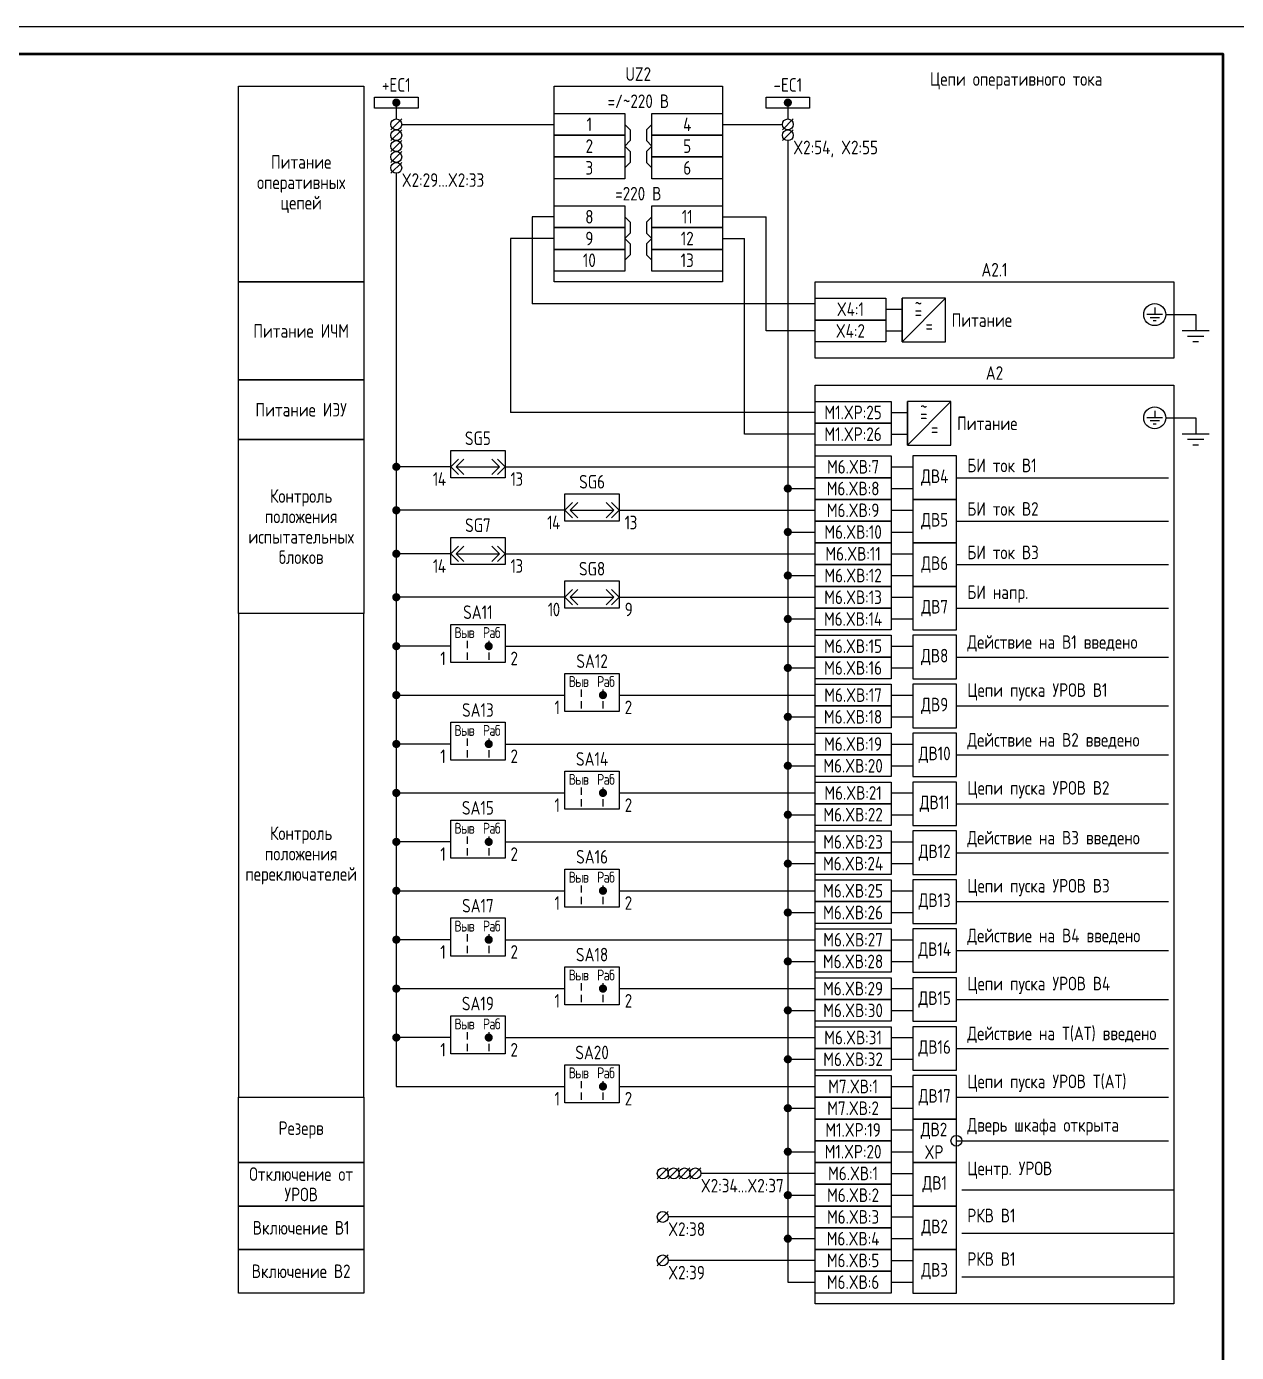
# Model space of a CAD drawing. Header units: millimetres. Extents: x -1102 to 3953, y -90 to 618.
# Drawn here: x 1455 to 1677.5, y 53.1 to 297 of the extents above; entities that cross this region are included whole.
import ezdxf

# ---------------------------------------------------------------- set-up
doc = ezdxf.new("R2010")
doc.units = ezdxf.units.MM
doc.styles.add('Gost_type_A', font='GOST_0.TTF')

# ---------------------------------------------------------------- blocks, each defined once
blk = doc.blocks.new('Формат_А3')
blk.add_lwpolyline([(-420, 297), (0, 297), (0, 0), (-420, 0)], close=True)
at = {"lineweight": 50}
blk.add_lwpolyline([(-400, 292), (-5, 292), (-5, 5), (-400, 5)], close=True, dxfattribs=at)
blk = doc.blocks.new('POINT')
at = {"const_width": 0.75}
blk.add_lwpolyline([(-0.375, 0, 1), (0.375, 0, 1)], format="xyb", close=True, dxfattribs=at)
blk = doc.blocks.new('Шинка')
blk.add_lwpolyline([(-4, 1), (4, 1), (4, -1), (-4, -1)], close=True)
blk.add_blockref('POINT', (0, 0))
blk = doc.blocks.new('БИ_разъем')
for p, q in [((0, 0), (1.41, 1.41)), ((0, 0), (1.41, 1.41)), ((0, 0), (1.41, -1.41)), ((0, 0), (1.41, -1.41)), ((1, 0), (2.41, 1.41)), ((1, 0), (2.41, -1.41)), ((1, 0), (9, 0)), ((9, 0), (7.59, 1.41)), ((9, 0), (7.59, -1.41)), ((10, 0), (8.59, 1.41)), ((10, 0), (8.59, 1.41)), ((10, 0), (8.59, -1.41)), ((10, 0), (8.59, -1.41))]:
    blk.add_line(p, q)
blk = doc.blocks.new('Переключатель_положение')
for p, q in [((2, 1), (2, -0.34)), ((2, -1.14), (2, -2.49))]:
    blk.add_line(p, q)

msp = doc.modelspace()

# ---------------------------------------------------------------- linework, layer by layer
for p, q in [((1523, 283), (1523, 280)), ((1595, 283), (1595, 280)), ((1524, 280), (1522, 278)), ((1524.01, 279), (1552, 279)), ((1583, 279), (1594, 279)), ((1596, 280), (1594, 278)), ((1524, 278), (1522, 276)), ((1524, 276), (1522, 274)), ((1596, 278), (1594, 276)), ((1595, 276), (1595, 66)), ((1524, 274), (1522, 272)), ((1524, 272), (1522, 270)), ((1523, 270), (1523, 102)), ((1552, 262), (1548, 262)), ((1548, 262), (1548, 246)), ((1583, 262), (1591, 262)), ((1591, 241), (1591, 262)), ((1544, 258), (1544, 226)), ((1552, 258), (1544, 258)), ((1583, 258), (1587, 258)), ((1587, 222), (1587, 258)), ((1616, 239), (1616, 247)), ((1616, 239), (1624, 247)), ((1600, 246), (1548, 246)), ((1664.48, 244), (1670, 244)), ((1600, 241), (1591, 241)), ((1617, 220), (1617, 228)), ((1617, 220), (1625, 228)), ((1600, 226), (1544, 226)), ((1664.48, 225), (1670, 225)), ((1600, 222), (1587, 222)), ((1533, 216), (1523, 216)), ((1543, 216), (1600, 216)), ((1614, 216), (1618, 216)), ((1626, 214), (1665, 214)), ((1595, 212), (1600, 212)), ((1614, 212), (1618, 212)), ((1554, 208), (1523, 208)), ((1564, 208), (1600, 208)), ((1614, 208), (1618, 208)), ((1626, 206), (1665, 206)), ((1595, 204), (1600, 204)), ((1614, 204), (1618, 204)), ((1533, 200), (1523, 200)), ((1543, 200), (1600, 200)), ((1614, 200), (1618, 200)), ((1626, 198), (1665, 198)), ((1595, 196), (1600, 196)), ((1614, 196), (1618, 196)), ((1554, 192), (1523, 192)), ((1564, 192), (1600, 192)), ((1614, 192), (1618, 192)), ((1595, 188), (1600, 188)), ((1614, 188), (1618, 188)), ((1626, 190), (1665, 190)), ((1533, 183), (1523, 183)), ((1543, 183), (1600, 183)), ((1614, 183), (1618, 183)), ((1626, 181), (1665, 181)), ((1595, 179), (1600, 179)), ((1614, 179), (1618, 179)), ((1523, 174), (1554, 174)), ((1564, 174), (1600, 174)), ((1614, 174), (1618, 174)), ((1626, 172), (1665, 172)), ((1595, 170), (1600, 170)), ((1614, 170), (1618, 170)), ((1533, 165), (1523, 165)), ((1543, 165), (1600, 165)), ((1614, 165), (1618, 165)), ((1626, 163), (1665, 163)), ((1595, 161), (1600, 161)), ((1614, 161), (1618, 161)), ((1523, 156), (1554, 156)), ((1564, 156), (1600, 156)), ((1614, 156), (1618, 156)), ((1626, 154), (1665, 154)), ((1595, 152), (1600, 152)), ((1614, 152), (1618, 152)), ((1533, 147), (1523, 147)), ((1543, 147), (1600, 147)), ((1614, 147), (1618, 147)), ((1626, 145), (1665, 145)), ((1595, 143), (1600, 143)), ((1614, 143), (1618, 143)), ((1523, 138), (1554, 138)), ((1564, 138), (1600, 138)), ((1614, 138), (1618, 138)), ((1626, 136), (1665, 136)), ((1595, 134), (1600, 134)), ((1614, 134), (1618, 134)), ((1533, 129), (1523, 129)), ((1543, 129), (1600, 129)), ((1614, 129), (1618, 129)), ((1626, 127), (1665, 127)), ((1595, 125), (1600, 125)), ((1614, 125), (1618, 125)), ((1523, 120), (1554, 120)), ((1564, 120), (1600, 120)), ((1614, 120), (1618, 120)), ((1626, 118), (1665, 118)), ((1595, 116), (1600, 116)), ((1614, 116), (1618, 116)), ((1533, 111), (1523, 111)), ((1543, 111), (1600, 111)), ((1614, 111), (1618, 111)), ((1626, 109), (1665, 109)), ((1595, 107), (1600, 107)), ((1614, 107), (1618, 107)), ((1523, 102), (1554, 102)), ((1564, 102), (1600, 102)), ((1614, 102), (1618, 102)), ((1595, 98), (1600, 98)), ((1614, 98), (1618, 98)), ((1626, 100), (1665, 100)), ((1614, 94), (1618, 94)), ((1626, 92), (1665, 92)), ((1595, 90), (1600, 90)), ((1614, 90), (1618, 90)), ((1573, 87), (1571, 85)), ((1575, 87), (1573, 85)), ((1577, 87), (1575, 85)), ((1579, 87), (1577, 85)), ((1600, 86), (1579, 86)), ((1614, 86), (1618, 86)), ((1627, 83), (1666, 83)), ((1595, 82), (1600, 82)), ((1614, 82), (1618, 82)), ((1573, 79), (1571, 77)), ((1600, 78), (1573, 78)), ((1614, 78), (1618, 78)), ((1595, 74), (1600, 74)), ((1614, 74), (1618, 74)), ((1627, 75), (1666, 75)), ((1573, 71), (1571, 69)), ((1600, 70), (1573, 70)), ((1614, 70), (1618, 70)), ((1595, 66), (1600, 66)), ((1614, 66), (1618, 66)), ((1627, 67), (1666, 67))]:
    msp.add_line(p, q)
at = {"ltscale": 4}
for p, q in [((1613, 245), (1616, 245)), ((1613, 241), (1616, 241)), ((1614, 226), (1617, 226)), ((1614, 222), (1617, 222))]:
    msp.add_line(p, q, dxfattribs=at)
at = {"ltscale": 4.32}
for p, q in [((1663.89, 244), (1661.04, 244)), ((1662.46, 245.28), (1662.46, 244)), ((1670, 244), (1670, 241)), ((1663.32, 243.43), (1661.61, 243.43)), ((1662.75, 242.86), (1662.18, 242.86)), ((1672.5, 241), (1667.5, 241)), ((1671.5, 240), (1668.5, 240)), ((1670.5, 239), (1669.5, 239)), ((1663.89, 225), (1661.04, 225)), ((1663.32, 224.43), (1661.61, 224.43)), ((1662.46, 226.28), (1662.46, 225)), ((1670, 225), (1670, 222)), ((1662.75, 223.86), (1662.18, 223.86)), ((1672.5, 222), (1667.5, 222)), ((1671.5, 221), (1668.5, 221)), ((1670.5, 220), (1669.5, 220))]:
    msp.add_line(p, q, dxfattribs=at)
for points in [[(1517, 250), (1494, 250), (1494, 286), (1517, 286)], [(1552, 286), (1583, 286), (1583, 250), (1552, 250)], [(1552, 281), (1565, 281), (1565, 277), (1552, 277)], [(1570, 281), (1583, 281), (1583, 277), (1570, 277)], [(1552, 277), (1565, 277), (1565, 273), (1552, 273)], [(1570, 277), (1583, 277), (1583, 273), (1570, 273)], [(1552, 273), (1565, 273), (1565, 269), (1552, 269)], [(1570, 273), (1583, 273), (1583, 269), (1570, 269)], [(1552, 264), (1565, 264), (1565, 260), (1552, 260)], [(1570, 264), (1583, 264), (1583, 260), (1570, 260)], [(1552, 260), (1565, 260), (1565, 256), (1552, 256)], [(1570, 260), (1583, 260), (1583, 256), (1570, 256)], [(1552, 256), (1565, 256), (1565, 252), (1552, 252)], [(1570, 256), (1583, 256), (1583, 252), (1570, 252)], [(1517, 232), (1494, 232), (1494, 250), (1517, 250)], [(1600, 250), (1666, 250), (1666, 236), (1600, 236)], [(1600, 247), (1613, 247), (1613, 243), (1600, 243)], [(1600, 243), (1613, 243), (1613, 239), (1600, 239)], [(1517, 221), (1494, 221), (1494, 232), (1517, 232)], [(1600, 231), (1666, 231), (1666, 62), (1600, 62)], [(1600, 228), (1614, 228), (1614, 224), (1600, 224)], [(1600, 224), (1614, 224), (1614, 220), (1600, 220)], [(1517, 189), (1494, 189), (1494, 221), (1517, 221)], [(1533, 219), (1543, 219), (1543, 214), (1533, 214)], [(1600, 218), (1614, 218), (1614, 214), (1600, 214)], [(1600, 214), (1614, 214), (1614, 210), (1600, 210)], [(1554, 211), (1564, 211), (1564, 206), (1554, 206)], [(1600, 210), (1614, 210), (1614, 206), (1600, 206)], [(1600, 206), (1614, 206), (1614, 202), (1600, 202)], [(1533, 203), (1543, 203), (1543, 198), (1533, 198)], [(1600, 202), (1614, 202), (1614, 198), (1600, 198)], [(1600, 198), (1614, 198), (1614, 194), (1600, 194)], [(1554, 195), (1564, 195), (1564, 190), (1554, 190)], [(1600, 194), (1614, 194), (1614, 190), (1600, 190)], [(1517, 189), (1494, 189), (1494, 100), (1517, 100)], [(1600, 190), (1614, 190), (1614, 186), (1600, 186)], [(1533, 187), (1543, 187), (1543, 180), (1533, 180)], [(1600, 185), (1614, 185), (1614, 181), (1600, 181)], [(1600, 181), (1614, 181), (1614, 177), (1600, 177)], [(1554, 178), (1564, 178), (1564, 171), (1554, 171)], [(1600, 176), (1614, 176), (1614, 172), (1600, 172)], [(1600, 172), (1614, 172), (1614, 168), (1600, 168)], [(1533, 169), (1543, 169), (1543, 162), (1533, 162)], [(1600, 167), (1614, 167), (1614, 163), (1600, 163)], [(1600, 163), (1614, 163), (1614, 159), (1600, 159)], [(1554, 160), (1564, 160), (1564, 153), (1554, 153)], [(1600, 158), (1614, 158), (1614, 154), (1600, 154)], [(1600, 154), (1614, 154), (1614, 150), (1600, 150)], [(1533, 151), (1543, 151), (1543, 144), (1533, 144)], [(1600, 149), (1614, 149), (1614, 145), (1600, 145)], [(1600, 145), (1614, 145), (1614, 141), (1600, 141)], [(1554, 142), (1564, 142), (1564, 135), (1554, 135)], [(1600, 140), (1614, 140), (1614, 136), (1600, 136)], [(1600, 136), (1614, 136), (1614, 132), (1600, 132)], [(1533, 133), (1543, 133), (1543, 126), (1533, 126)], [(1600, 131), (1614, 131), (1614, 127), (1600, 127)], [(1600, 127), (1614, 127), (1614, 123), (1600, 123)], [(1554, 124), (1564, 124), (1564, 117), (1554, 117)], [(1600, 122), (1614, 122), (1614, 118), (1600, 118)], [(1600, 118), (1614, 118), (1614, 114), (1600, 114)], [(1533, 115), (1543, 115), (1543, 108), (1533, 108)], [(1600, 113), (1614, 113), (1614, 109), (1600, 109)], [(1600, 109), (1614, 109), (1614, 105), (1600, 105)], [(1554, 106), (1564, 106), (1564, 99), (1554, 99)], [(1600, 104), (1614, 104), (1614, 100), (1600, 100)], [(1517, 88), (1494, 88), (1494, 100), (1517, 100)], [(1600, 100), (1614, 100), (1614, 96), (1600, 96)], [(1600, 96), (1614, 96), (1614, 92), (1600, 92)], [(1600, 92), (1614, 92), (1614, 88), (1600, 88)], [(1517, 80), (1494, 80), (1494, 88), (1517, 88)], [(1600, 88), (1614, 88), (1614, 84), (1600, 84)], [(1600, 84), (1614, 84), (1614, 80), (1600, 80)], [(1517, 72), (1494, 72), (1494, 80), (1517, 80)], [(1600, 80), (1614, 80), (1614, 76), (1600, 76)], [(1600, 76), (1614, 76), (1614, 72), (1600, 72)], [(1517, 64), (1494, 64), (1494, 72), (1517, 72)], [(1600, 72), (1614, 72), (1614, 68), (1600, 68)], [(1600, 68), (1614, 68), (1614, 64), (1600, 64)]]:
    msp.add_lwpolyline(points, close=True)
for points in [[(1565, 279), (1566, 278), (1566, 276), (1565, 275)], [(1570, 279), (1569, 278), (1569, 276), (1570, 275)], [(1565, 275), (1566, 274), (1566, 272), (1565, 271)], [(1570, 275), (1569, 274), (1569, 272), (1570, 271)], [(1565, 262), (1566, 261), (1566, 259), (1565, 258)], [(1570, 262), (1569, 261), (1569, 259), (1570, 258)], [(1565, 258), (1566, 257), (1566, 255), (1565, 254)], [(1570, 258), (1569, 257), (1569, 255), (1570, 254)]]:
    msp.add_lwpolyline(points)
at = {"ltscale": 4}
for points in [[(1616, 239), (1624, 239), (1624, 247), (1616, 247)], [(1617, 220), (1625, 220), (1625, 228), (1617, 228)], [(1618, 210), (1626, 210), (1626, 218), (1618, 218)], [(1618, 202), (1626, 202), (1626, 210), (1618, 210)], [(1618, 194), (1626, 194), (1626, 202), (1618, 202)], [(1618, 186), (1626, 186), (1626, 194), (1618, 194)], [(1618, 177), (1626, 177), (1626, 185), (1618, 185)], [(1618, 168), (1626, 168), (1626, 176), (1618, 176)], [(1618, 159), (1626, 159), (1626, 167), (1618, 167)], [(1618, 150), (1626, 150), (1626, 158), (1618, 158)], [(1618, 141), (1626, 141), (1626, 149), (1618, 149)], [(1618, 132), (1626, 132), (1626, 140), (1618, 140)], [(1618, 123), (1626, 123), (1626, 131), (1618, 131)], [(1618, 114), (1626, 114), (1626, 122), (1618, 122)], [(1618, 105), (1626, 105), (1626, 113), (1618, 113)], [(1618, 96), (1626, 96), (1626, 104), (1618, 104)], [(1618, 88), (1626, 88), (1626, 96), (1618, 96)], [(1618, 80), (1626, 80), (1626, 88), (1618, 88)], [(1618, 72), (1626, 72), (1626, 80), (1618, 80)], [(1618, 64), (1626, 64), (1626, 72), (1618, 72)]]:
    msp.add_lwpolyline(points, close=True, dxfattribs=at)
for centre, radius in [((1523, 279), 1), ((1595, 279), 1), ((1523, 277), 1), ((1523, 275), 1), ((1595, 277), 1), ((1523, 273), 1), ((1523, 271), 1), ((1662.46, 244), 2.02), ((1662.46, 225), 2.02), ((1626, 92), 1), ((1572, 86), 1), ((1574, 86), 1), ((1576, 86), 1), ((1578, 86), 1), ((1572, 78), 1), ((1572, 70), 1)]:
    msp.add_circle(centre, radius)

# ---------------------------------------------------------------- block references
for name, p in [('Формат_А3', (1680, 0)), ('Шинка', (1523, 283)), ('Шинка', (1595, 283)), ('БИ_разъем', (1533, 216)), ('POINT', (1523, 216)), ('POINT', (1595, 212)), ('POINT', (1523, 208)), ('БИ_разъем', (1554, 208)), ('POINT', (1595, 204)), ('POINT', (1523, 200)), ('БИ_разъем', (1533, 200)), ('POINT', (1595, 196)), ('POINT', (1523, 192)), ('БИ_разъем', (1554, 192)), ('POINT', (1595, 188)), ('POINT', (1523, 183)), ('Переключатель_положение', (1534, 183)), ('POINT', (1540, 183)), ('Переключатель_положение', (1538, 183)), ('POINT', (1595, 179)), ('POINT', (1523, 174)), ('Переключатель_положение', (1555, 174)), ('POINT', (1561, 174)), ('Переключатель_положение', (1559, 174)), ('POINT', (1595, 170)), ('Переключатель_положение', (1534, 165)), ('Переключатель_положение', (1538, 165)), ('POINT', (1523, 165)), ('POINT', (1540, 165)), ('POINT', (1595, 161)), ('POINT', (1523, 156)), ('Переключатель_положение', (1555, 156)), ('POINT', (1561, 156)), ('Переключатель_положение', (1559, 156)), ('POINT', (1595, 152)), ('POINT', (1523, 147)), ('Переключатель_положение', (1534, 147)), ('POINT', (1540, 147)), ('Переключатель_положение', (1538, 147)), ('POINT', (1595, 143)), ('POINT', (1523, 138)), ('Переключатель_положение', (1555, 138)), ('POINT', (1561, 138)), ('Переключатель_положение', (1559, 138)), ('POINT', (1595, 134)), ('POINT', (1523, 129)), ('Переключатель_положение', (1534, 129)), ('POINT', (1540, 129)), ('Переключатель_положение', (1538, 129)), ('POINT', (1595, 125)), ('POINT', (1523, 120)), ('Переключатель_положение', (1555, 120)), ('POINT', (1561, 120)), ('Переключатель_положение', (1559, 120)), ('POINT', (1595, 116)), ('POINT', (1523, 111)), ('Переключатель_положение', (1534, 111)), ('POINT', (1540, 111)), ('Переключатель_положение', (1538, 111)), ('POINT', (1595, 107)), ('Переключатель_положение', (1555, 102)), ('POINT', (1561, 102)), ('Переключатель_положение', (1559, 102)), ('POINT', (1595, 98)), ('POINT', (1595, 90)), ('POINT', (1595, 82)), ('POINT', (1595, 74))]:
    msp.add_blockref(name, p)

# ---------------------------------------------------------------- texts
at = {"char_height": 2.5, "line_spacing_factor": 0.9, "style": 'Gost_type_A'}
for s, insert, width, attachment_point in [('UZ2', (1567.5, 287), 31, 8), ('Цепи оперативного тока', (1637, 287), 56, 5), ('=/~220 В', (1567.5, 282), 31, 8), ('X2:54, X2:55', (1596, 276), 16, 1), ('Питание оперативных цепей', (1505.5, 268), 23, 5), ('X2:29...X2:33', (1524, 270), 16, 1), ('=220 В', (1567.5, 265), 31, 8), ('A2.1', (1633, 251), 66, 8), ('Питание ИЧМ', (1505.5, 241), 23, 5), ('A2', (1633, 232), 66, 8), ('Питание ИЭУ', (1505.5, 226.5), 23, 5), ('SG5', (1538, 220), 10, 8), ('{\\T0.9;14}', (1532, 215), 5, 3), ('{\\T0.9;13}', (1544, 215), 5, 1), ('SG6', (1559, 212), 10, 8), ('Контроль положения\\Pиспытательных блоков', (1505.5, 205), 23, 5), ('SG7', (1538, 204), 10, 8), ('{\\T0.9;14}', (1553, 207), 5, 3), ('{\\T0.9;13}', (1565, 207), 5, 1), ('{\\T0.9;14}', (1532, 199), 5, 3), ('{\\T0.9;13}', (1544, 199), 5, 1), ('SG8', (1559, 196), 10, 8), ('{\\T0.9;10}', (1553, 191), 5, 3), ('{\\T0.9;9}', (1565, 191), 5, 1), ('Контроль положения\\Pпереключателей', (1505.5, 144.5), 23, 5), ('Резерв', (1505.5, 94), 23, 5), ('Отключение от УРОВ', (1505.5, 84), 23, 5), ('X2:34...X2:37', (1579, 85), 8, 1), ('Включение В1 ', (1505.5, 76), 23, 5), ('X2:38', (1573, 77), 8, 1), ('Включение В2', (1505.5, 68), 23, 5), ('X2:39', (1573, 69), 8, 1)]:
    msp.add_mtext(s, dxfattribs=dict(at, insert=insert, width=width, attachment_point=attachment_point))
at = {"style": 'Gost_type_A'}
for s, insert, char_height, width, attachment_point in [('+EC1', (1523, 285), 2.5, 10, 8), ('-EC1', (1595, 285), 2.5, 10, 8), ('1', (1558.5, 279), 2.5, 13, 5), ('4', (1576.5, 279), 2.5, 13, 5), ('2', (1558.5, 275), 2.5, 13, 5), ('5', (1576.5, 275), 2.5, 13, 5), ('3', (1558.5, 271), 2.5, 13, 5), ('6', (1576.5, 271), 2.5, 13, 5), ('8', (1558.5, 262), 2.5, 13, 5), ('11', (1576.5, 262), 2.5, 13, 5), ('9', (1558.5, 258), 2.5, 13, 5), ('12', (1576.5, 258), 2.5, 13, 5), ('10', (1558.5, 254), 2.5, 13, 5), ('13', (1576.5, 254), 2.5, 13, 5), ('X4:1', (1606.5, 245), 2.5, 13, 5), ('~', (1619, 246.03), 2.5, 2.7, 5), ('=', (1619, 244.53), 2.5, 6, 5), ('Питание', (1630.67, 242.99), 2.5, 11.3452, 5), ('X4:2', (1606.5, 241), 2.5, 13, 5), ('=', (1621, 242), 2.5, 6, 5), ('M1.XP:25', (1607, 226), 2.5, 13.9956, 5), ('~', (1620, 227.03), 2.5, 2.7, 5), ('=', (1620, 225.53), 2.5, 6, 5), ('Питание', (1631.67, 223.99), 2.5, 11.3452, 5), ('M1.XP:26', (1607, 222), 2.5, 13.9956, 5), ('=', (1622, 223), 2.5, 6, 5), ('M6.XВ:7', (1607, 216), 2.5, 14, 5), ('БИ ток В1', (1628, 215), 2.5, 27.8465, 7), ('ДВ4', (1622, 214), 2.5, 7.9998, 5), ('M6.XВ:8', (1607, 212), 2.5, 14, 5), ('M6.XВ:9', (1607, 208), 2.5, 14, 5), ('ДВ5', (1622, 206), 2.5, 7.9998, 5), ('БИ ток В2', (1628, 207), 2.5, 27.8465, 7), ('M6.XВ:10', (1607, 204), 2.5, 14, 5), ('M6.XВ:11', (1607, 200), 2.5, 14, 5), ('БИ ток В3', (1628, 199), 2.5, 27.8465, 7), ('ДВ6', (1622, 198), 2.5, 7.9998, 5), ('M6.XВ:12', (1607, 196), 2.5, 14, 5), ('M6.XВ:13', (1607, 192), 2.5, 14, 5), ('БИ напр.', (1628, 191), 2.5, 27.8465, 7), ('SA11', (1538, 188), 2.5, 10, 8), ('ДВ7', (1622, 190), 2.5, 7.9998, 5), ('M6.XВ:14', (1607, 188), 2.5, 14, 5), ('{\\T0.9;Выв}', (1535.5, 185.5), 2, 5, 5), ('{\\T0.9;Раб}', (1540.5, 185.5), 2, 5, 5), ('M6.XВ:15', (1607, 183), 2.5, 14, 5), ('Действие на В1 введено', (1628, 182), 2.5, 37.8684, 7), ('{\\T0.9;1}', (1532, 182), 2.5, 5, 3), ('{\\T0.9;2}', (1544, 182), 2.5, 5, 1), ('SA12', (1559, 179), 2.5, 10, 8), ('ДВ8', (1622, 181), 2.5, 7.9998, 5), ('M6.XВ:16', (1607, 179), 2.5, 14, 5), ('{\\T0.9;Выв}', (1556.5, 176.5), 2, 5, 5), ('{\\T0.9;Раб}', (1561.5, 176.5), 2, 5, 5), ('Цепи пуска УРОВ В1', (1628, 173), 2.5, 27.8465, 7), ('M6.XВ:17', (1607, 174), 2.5, 14, 5), ('ДВ9', (1622, 172), 2.5, 7.9998, 5), ('SA13', (1538, 170), 2.5, 10, 8), ('{\\T0.9;1}', (1553, 173), 2.5, 5, 3), ('{\\T0.9;2}', (1565, 173), 2.5, 5, 1), ('M6.XВ:18', (1607, 170), 2.5, 14, 5), ('{\\T0.9;Выв}', (1535.5, 167.5), 2, 5, 5), ('{\\T0.9;Раб}', (1540.5, 167.5), 2, 5, 5), ('M6.XВ:19', (1607, 165), 2.5, 14, 5), ('Действие на В2 введено', (1628, 164), 2.5, 39.1584, 7), ('{\\T0.9;1}', (1532, 164), 2.5, 5, 3), ('{\\T0.9;2}', (1544, 164), 2.5, 5, 1), ('SA14', (1559, 161), 2.5, 10, 8), ('ДВ10', (1622, 163), 2.5, 7.9998, 5), ('M6.XВ:20', (1607, 161), 2.5, 14, 5), ('{\\T0.9;Выв}', (1556.5, 158.5), 2, 5, 5), ('{\\T0.9;Раб}', (1561.5, 158.5), 2, 5, 5), ('M6.XВ:21', (1607, 156), 2.5, 14, 5), ('Цепи пуска УРОВ В2', (1628, 155), 2.5, 27.8465, 7), ('SA15', (1538, 152), 2.5, 10, 8), ('{\\T0.9;1}', (1553, 155), 2.5, 5, 3), ('{\\T0.9;2}', (1565, 155), 2.5, 5, 1), ('ДВ11', (1622, 154), 2.5, 7.9998, 5), ('M6.XВ:22', (1607, 152), 2.5, 14, 5), ('{\\T0.9;Выв}', (1535.5, 149.5), 2, 5, 5), ('{\\T0.9;Раб}', (1540.5, 149.5), 2, 5, 5), ('Действие на В3 введено', (1628, 146), 2.5, 36.4793, 7), ('M6.XВ:23', (1607, 147), 2.5, 14, 5), ('ДВ12', (1622, 145), 2.5, 7.9998, 5), ('{\\T0.9;1}', (1532, 146), 2.5, 5, 3), ('{\\T0.9;2}', (1544, 146), 2.5, 5, 1), ('SA16', (1559, 143), 2.5, 10, 8), ('M6.XВ:24', (1607, 143), 2.5, 14, 5), ('{\\T0.9;Выв}', (1556.5, 140.5), 2, 5, 5), ('{\\T0.9;Раб}', (1561.5, 140.5), 2, 5, 5), ('M6.XВ:25', (1607, 138), 2.5, 14, 5), ('Цепи пуска УРОВ В3', (1628, 137), 2.5, 27.8465, 7), ('{\\T0.9;1}', (1553, 137), 2.5, 5, 3), ('{\\T0.9;2}', (1565, 137), 2.5, 5, 1), ('ДВ13', (1622, 136), 2.5, 7.9998, 5), ('SA17', (1538, 134), 2.5, 10, 8), ('M6.XВ:26', (1607, 134), 2.5, 14, 5), ('{\\T0.9;Выв}', (1535.5, 131.5), 2, 5, 5), ('{\\T0.9;Раб}', (1540.5, 131.5), 2, 5, 5), ('M6.XВ:27', (1607, 129), 2.5, 14, 5), ('Действие на В4 введено', (1628, 128), 2.5, 35.3878, 7), ('{\\T0.9;1}', (1532, 128), 2.5, 5, 3), ('{\\T0.9;2}', (1544, 128), 2.5, 5, 1), ('SA18', (1559, 125), 2.5, 10, 8), ('ДВ14', (1622, 127), 2.5, 7.9998, 5), ('M6.XВ:28', (1607, 125), 2.5, 14, 5), ('{\\T0.9;Выв}', (1556.5, 122.5), 2, 5, 5), ('{\\T0.9;Раб}', (1561.5, 122.5), 2, 5, 5), ('Цепи пуска УРОВ В4', (1628, 119), 2.5, 27.8465, 7), ('M6.XВ:29', (1607, 120), 2.5, 14, 5), ('SA19', (1538, 116), 2.5, 10, 8), ('{\\T0.9;1}', (1553, 119), 2.5, 5, 3), ('{\\T0.9;2}', (1565, 119), 2.5, 5, 1), ('M6.XВ:30', (1607, 116), 2.5, 14, 5), ('ДВ15', (1622, 118), 2.5, 7.9998, 5), ('{\\T0.9;Выв}', (1535.5, 113.5), 2, 5, 5), ('{\\T0.9;Раб}', (1540.5, 113.5), 2, 5, 5), ('M6.XВ:31', (1607, 111), 2.5, 14, 5), ('Действие на Т(АТ) введено', (1628, 110), 2.5, 40.0514, 7), ('{\\T0.9;1}', (1532, 110), 2.5, 5, 3), ('{\\T0.9;2}', (1544, 110), 2.5, 5, 1), ('ДВ16', (1622, 109), 2.5, 7.9998, 5), ('SA20', (1559, 107), 2.5, 10, 8), ('M6.XВ:32', (1607, 107), 2.5, 14, 5), ('{\\T0.9;Выв}', (1556.5, 104.5), 2, 5, 5), ('{\\T0.9;Раб}', (1561.5, 104.5), 2, 5, 5), ('M7.XВ:1', (1607, 102), 2.5, 14, 5), ('Цепи пуска УРОВ Т(АТ)', (1628, 101), 2.5, 35.7119, 7), ('{\\T0.9;1}', (1553, 101), 2.5, 5, 3), ('{\\T0.9;2}', (1565, 101), 2.5, 5, 1), ('ДВ17', (1622, 100), 2.5, 7.9998, 5), ('M7.XВ:2', (1607, 98), 2.5, 14, 5), ('M1.XP:19', (1607, 94), 2.5, 14, 5), ('ДВ2 XP', (1621.88, 92), 2.5, 7.7588, 5), ('Дверь шкафа открыта', (1628, 93), 2.5, 37, 7), ('M1.XP:20', (1607, 90), 2.5, 14, 5), ('Центр. УРОВ  ', (1628, 85), 2.5, 29.668, 7), ('M6.XВ:1', (1607, 86), 2.5, 14, 5), ('ДВ1', (1622, 84), 2.5, 7.9998, 5), ('M6.XВ:2', (1607, 82), 2.5, 14, 5), ('M6.XВ:3', (1607, 78), 2.5, 14, 5), ('РКВ В1', (1628, 77), 2.5, 30.6324, 7), ('ДВ2', (1622, 76), 2.5, 7.9998, 5), ('M6.XВ:4', (1607, 74), 2.5, 14, 5), ('M6.XВ:5', (1607, 70), 2.5, 14, 5), ('РКВ В1', (1628, 69), 2.5, 30.6324, 7), ('ДВ3', (1622, 68), 2.5, 7.9998, 5), ('M6.XВ:6', (1607, 66), 2.5, 14, 5)]:
    msp.add_mtext(s, dxfattribs=dict(at, insert=insert, char_height=char_height, width=width, attachment_point=attachment_point))

doc.saveas('drawing.dxf')
